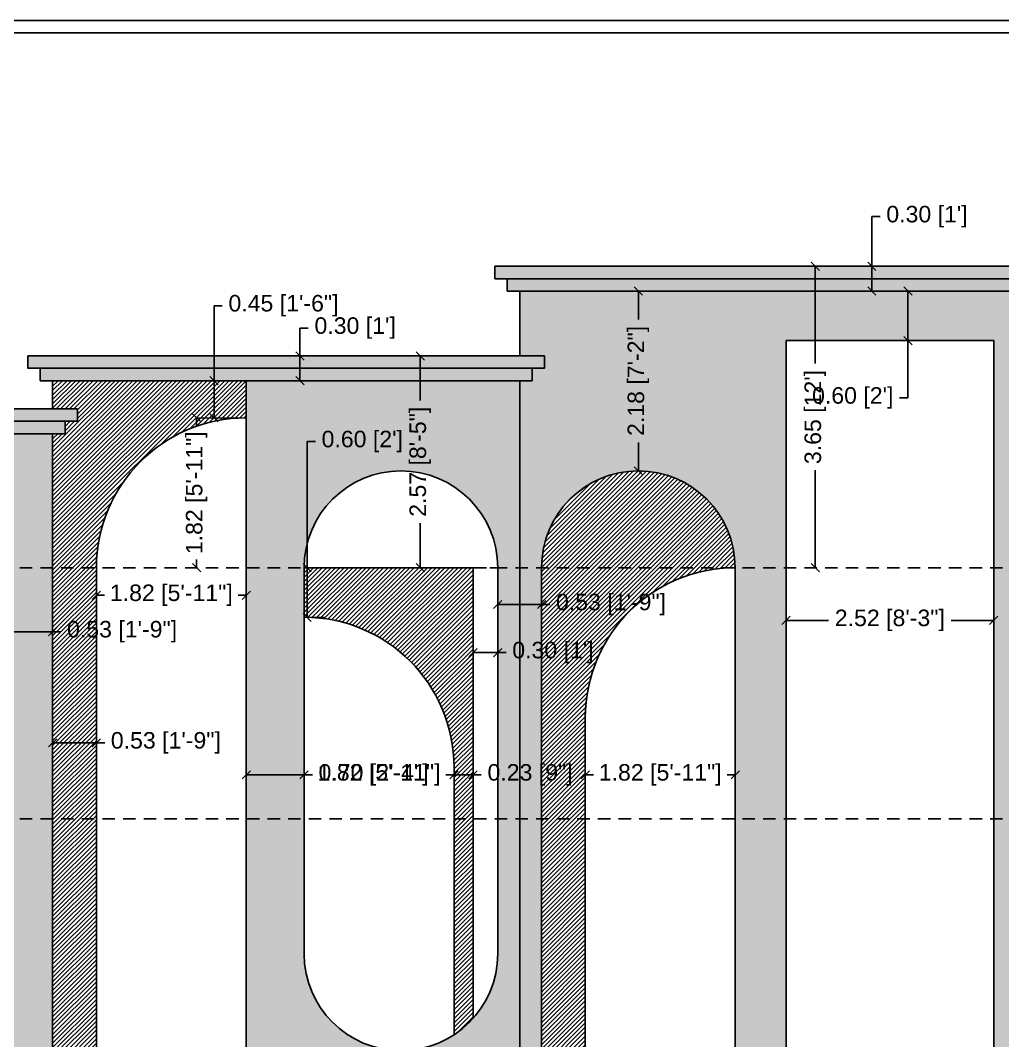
# Model space of a CAD drawing. Header units: metres. Extents: x 0 to 8495, y 0 to 3455.
# Drawn here: x 8267.79 to 8279.69, y 95.35 to 107.71 of the extents above; entities that cross this region are included whole.
import ezdxf

# ---------------------------------------------------------------- set-up
doc = ezdxf.new("R2010")
doc.units = ezdxf.units.M
doc.header["$MEASUREMENT"] = 0
doc.linetypes.add('DASHED', pattern=[0.75, 0.5, -0.25])
doc.layers.get('0').update_dxf_attribs({"lineweight": 18})
doc.layers.add('Columns', color=12, linetype='Continuous', lineweight=25)
doc.styles.add('Annotative', font='arial.ttf')
doc.dimstyles.get("Standard").update_dxf_attribs({"dimtxt": 0.2, "dimasz": 0.1, "dimexe": 0.08, "dimexo": 0.1125, "dimgap": 0.09, "dimtad": 0, "dimtoh": 1, "dimzin": 0, "dimdsep": 46, "dimtxsty": 'Annotative', "dimblk": 'OBLIQUE', "dimcen": 0.09, "dimse1": 1, "dimse2": 1, "dimclrt": 256, "dimadec": 0, "dimazin": 0, "dimtfac": 1, "dimtofl": 0, "dimtmove": 0, "dimatfit": 3, "dimldrblk": 'OBLIQUE', "dimfxl": 1, "dimtolj": 1, "dimtzin": 0, "dimarcsym": 0})

# ---------------------------------------------------------------- blocks, each defined once
blk = doc.blocks.new('_Oblique')
at = {"color": 0, "linetype": 'ByBlock', "lineweight": -2}
blk.add_line((-0.5, -0.5), (0.5, 0.5), dxfattribs=at)
blk = doc.blocks.new('*D275')
at = {"color": 0, "lineweight": -2, "transparency": 16777216}
for p, q in [((8267.654, 100.303), (8268.184, 100.303)), ((8268.184, 100.303), (8268.284, 100.303))]:
    blk.add_line(p, q, dxfattribs=at)
at = {"layer": 'Defpoints', "color": 0, "transparency": 16777216}
for p in [(8267.654, 101.078), (8268.184, 101.078), (8268.184, 100.303)]:
    blk.add_point(p, dxfattribs=at)
at = {"color": 0, "lineweight": -2, "transparency": 16777216, "xscale": 0.1, "yscale": 0.1, "zscale": 0.1, "rotation": 180}
blk.add_blockref('_Oblique', (8267.654, 100.303), dxfattribs=at)
at = {"color": 0, "lineweight": -2, "transparency": 16777216, "xscale": 0.1, "yscale": 0.1, "zscale": 0.1}
blk.add_blockref('_Oblique', (8268.184, 100.303), dxfattribs=at)
at = {"transparency": 16777216, "insert": (8269.025, 100.303), "char_height": 0.2, "attachment_point": 5, "style": 'Annotative'}
blk.add_mtext('\\A1;0.53 [1\'-9"]', dxfattribs=at)
blk = doc.blocks.new('*D297')
at = {"color": 0, "lineweight": -2, "transparency": 16777216}
for p, q in [((8268.184, 98.957), (8268.714, 98.957)), ((8268.714, 98.957), (8268.814, 98.957))]:
    blk.add_line(p, q, dxfattribs=at)
at = {"layer": 'Defpoints', "color": 0, "transparency": 16777216}
for p in [(8268.184, 101.078), (8268.714, 101.078), (8268.714, 98.957)]:
    blk.add_point(p, dxfattribs=at)
at = {"color": 0, "lineweight": -2, "transparency": 16777216, "xscale": 0.1, "yscale": 0.1, "zscale": 0.1, "rotation": 180}
blk.add_blockref('_Oblique', (8268.184, 98.957), dxfattribs=at)
at = {"color": 0, "lineweight": -2, "transparency": 16777216, "xscale": 0.1, "yscale": 0.1, "zscale": 0.1}
blk.add_blockref('_Oblique', (8268.714, 98.957), dxfattribs=at)
at = {"transparency": 16777216, "insert": (8269.555, 98.957), "char_height": 0.2, "attachment_point": 5, "style": 'Annotative'}
blk.add_mtext('\\A1;0.53 [1\'-9"]', dxfattribs=at)
blk = doc.blocks.new('*D298')
at = {"color": 0, "lineweight": -2, "transparency": 16777216}
for p, q in [((8268.714, 100.744), (8268.811, 100.744)), ((8270.529, 100.744), (8270.431, 100.744))]:
    blk.add_line(p, q, dxfattribs=at)
at = {"layer": 'Defpoints', "color": 0, "transparency": 16777216}
for p in [(8268.714, 101.078), (8270.529, 101.078), (8270.529, 100.744)]:
    blk.add_point(p, dxfattribs=at)
at = {"color": 0, "lineweight": -2, "transparency": 16777216, "xscale": 0.1, "yscale": 0.1, "zscale": 0.1, "rotation": 180}
blk.add_blockref('_Oblique', (8268.714, 100.744), dxfattribs=at)
at = {"color": 0, "lineweight": -2, "transparency": 16777216, "xscale": 0.1, "yscale": 0.1, "zscale": 0.1}
blk.add_blockref('_Oblique', (8270.529, 100.744), dxfattribs=at)
at = {"transparency": 16777216, "insert": (8269.621, 100.744), "char_height": 0.2, "attachment_point": 5, "style": 'Annotative'}
blk.add_mtext('\\A1;1.82 [5\'-11"]', dxfattribs=at)
blk = doc.blocks.new('*D299')
at = {"color": 0, "lineweight": -2, "transparency": 16777216}
for p, q in [((8270.138, 103.343), (8270.138, 104.251)), ((8270.138, 104.251), (8270.238, 104.251)), ((8270.138, 102.893), (8270.138, 103.343))]:
    blk.add_line(p, q, dxfattribs=at)
at = {"layer": 'Defpoints', "color": 0, "transparency": 16777216}
for p in [(8270.138, 103.343), (8270.529, 103.343), (8270.529, 102.893)]:
    blk.add_point(p, dxfattribs=at)
at = {"color": 0, "lineweight": -2, "transparency": 16777216, "xscale": 0.1, "yscale": 0.1, "zscale": 0.1}
for p, rotation in [((8270.138, 103.343), 90), ((8270.138, 102.893), 270)]:
    blk.add_blockref('_Oblique', p, dxfattribs=dict(at, rotation=rotation))
at = {"transparency": 16777216, "insert": (8270.979, 104.251), "char_height": 0.2, "attachment_point": 5, "style": 'Annotative'}
blk.add_mtext('\\A1;0.45 [1\'-6"]', dxfattribs=at)
blk = doc.blocks.new('*D300')
at = {"color": 0, "lineweight": -2, "transparency": 16777216}
for p, q in [((8271.179, 103.643), (8271.179, 103.98)), ((8271.179, 103.98), (8271.279, 103.98)), ((8271.179, 103.343), (8271.179, 103.643))]:
    blk.add_line(p, q, dxfattribs=at)
at = {"layer": 'Defpoints', "color": 0, "transparency": 16777216}
for p in [(8271.011, 103.643), (8271.179, 103.643), (8271.011, 103.343)]:
    blk.add_point(p, dxfattribs=at)
at = {"color": 0, "lineweight": -2, "transparency": 16777216, "xscale": 0.1, "yscale": 0.1, "zscale": 0.1}
for p, rotation in [((8271.179, 103.643), 90), ((8271.179, 103.343), 270)]:
    blk.add_blockref('_Oblique', p, dxfattribs=dict(at, rotation=rotation))
at = {"transparency": 16777216, "insert": (8271.847, 103.98), "char_height": 0.2, "attachment_point": 5, "style": 'Annotative'}
blk.add_mtext("\\A1;0.30 [1']", dxfattribs=at)
blk = doc.blocks.new('*D301')
at = {"color": 0, "lineweight": -2, "transparency": 16777216}
for p, q in [((8269.927, 102.893), (8269.927, 102.796)), ((8269.927, 101.078), (8269.927, 101.176))]:
    blk.add_line(p, q, dxfattribs=at)
at = {"layer": 'Defpoints', "color": 0, "transparency": 16777216}
for p in [(8270.529, 102.893), (8269.927, 101.078), (8270.529, 101.078)]:
    blk.add_point(p, dxfattribs=at)
at = {"color": 0, "lineweight": -2, "transparency": 16777216, "xscale": 0.1, "yscale": 0.1, "zscale": 0.1}
for p, rotation in [((8269.927, 102.893), 90), ((8269.927, 101.078), 270)]:
    blk.add_blockref('_Oblique', p, dxfattribs=dict(at, rotation=rotation))
at = {"transparency": 16777216, "insert": (8269.927, 101.986), "char_height": 0.2, "attachment_point": 5, "rotation": 90, "style": 'Annotative'}
blk.add_mtext('\\A1;1.82 [5\'-11"]', dxfattribs=at)
blk = doc.blocks.new('*D302')
at = {"color": 0, "lineweight": -2, "transparency": 16777216}
for p, q in [((8271.266, 101.078), (8271.266, 102.606)), ((8271.266, 102.606), (8271.366, 102.606)), ((8271.266, 100.478), (8271.266, 101.078))]:
    blk.add_line(p, q, dxfattribs=at)
at = {"layer": 'Defpoints', "color": 0, "transparency": 16777216}
for p in [(8271.229, 101.078), (8271.229, 100.478), (8271.266, 100.478)]:
    blk.add_point(p, dxfattribs=at)
at = {"color": 0, "lineweight": -2, "transparency": 16777216, "xscale": 0.1, "yscale": 0.1, "zscale": 0.1}
for p, rotation in [((8271.266, 101.078), 90), ((8271.266, 100.478), 270)]:
    blk.add_blockref('_Oblique', p, dxfattribs=dict(at, rotation=rotation))
at = {"transparency": 16777216, "insert": (8271.933, 102.606), "char_height": 0.2, "attachment_point": 5, "style": 'Annotative'}
blk.add_mtext("\\A1;0.60 [2']", dxfattribs=at)
blk = doc.blocks.new('*D303')
at = {"color": 0, "lineweight": -2, "transparency": 16777216}
for p, q in [((8270.529, 98.569), (8271.229, 98.569)), ((8271.229, 98.569), (8271.329, 98.569))]:
    blk.add_line(p, q, dxfattribs=at)
at = {"layer": 'Defpoints', "color": 0, "transparency": 16777216}
for p in [(8270.529, 100.744), (8271.229, 100.744), (8271.229, 98.569)]:
    blk.add_point(p, dxfattribs=at)
at = {"color": 0, "lineweight": -2, "transparency": 16777216, "xscale": 0.1, "yscale": 0.1, "zscale": 0.1, "rotation": 180}
blk.add_blockref('_Oblique', (8270.529, 98.569), dxfattribs=at)
at = {"color": 0, "lineweight": -2, "transparency": 16777216, "xscale": 0.1, "yscale": 0.1, "zscale": 0.1}
blk.add_blockref('_Oblique', (8271.229, 98.569), dxfattribs=at)
at = {"transparency": 16777216, "insert": (8272.07, 98.569), "char_height": 0.2, "attachment_point": 5, "style": 'Annotative'}
blk.add_mtext('\\A1;0.70 [2\'-4"]', dxfattribs=at)
blk = doc.blocks.new('*D304')
at = {"color": 0, "lineweight": -2, "transparency": 16777216}
for p, q in [((8271.229, 98.569), (8271.326, 98.569)), ((8273.044, 98.569), (8272.946, 98.569))]:
    blk.add_line(p, q, dxfattribs=at)
at = {"layer": 'Defpoints', "color": 0, "transparency": 16777216}
for p in [(8271.229, 99.247), (8273.044, 98.663), (8273.044, 98.569)]:
    blk.add_point(p, dxfattribs=at)
at = {"color": 0, "lineweight": -2, "transparency": 16777216, "xscale": 0.1, "yscale": 0.1, "zscale": 0.1, "rotation": 180}
blk.add_blockref('_Oblique', (8271.229, 98.569), dxfattribs=at)
at = {"color": 0, "lineweight": -2, "transparency": 16777216, "xscale": 0.1, "yscale": 0.1, "zscale": 0.1}
blk.add_blockref('_Oblique', (8273.044, 98.569), dxfattribs=at)
at = {"transparency": 16777216, "insert": (8272.136, 98.569), "char_height": 0.2, "attachment_point": 5, "style": 'Annotative'}
blk.add_mtext('\\A1;1.82 [5\'-11"]', dxfattribs=at)
blk = doc.blocks.new('*D305')
at = {"color": 0, "lineweight": -2, "transparency": 16777216}
for p, q in [((8273.044, 98.569), (8273.274, 98.569)), ((8273.274, 98.569), (8273.374, 98.569))]:
    blk.add_line(p, q, dxfattribs=at)
at = {"layer": 'Defpoints', "color": 0, "transparency": 16777216}
for p in [(8273.044, 98.569), (8273.274, 98.569), (8273.274, 98.569)]:
    blk.add_point(p, dxfattribs=at)
at = {"color": 0, "lineweight": -2, "transparency": 16777216, "xscale": 0.1, "yscale": 0.1, "zscale": 0.1, "rotation": 180}
blk.add_blockref('_Oblique', (8273.044, 98.569), dxfattribs=at)
at = {"color": 0, "lineweight": -2, "transparency": 16777216, "xscale": 0.1, "yscale": 0.1, "zscale": 0.1}
blk.add_blockref('_Oblique', (8273.274, 98.569), dxfattribs=at)
at = {"transparency": 16777216, "insert": (8273.965, 98.569), "char_height": 0.2, "attachment_point": 5, "style": 'Annotative'}
blk.add_mtext('\\A1;0.23 [9"]', dxfattribs=at)
blk = doc.blocks.new('*D306')
at = {"color": 0, "lineweight": -2, "transparency": 16777216}
for p, q in [((8273.274, 100.05), (8273.574, 100.05)), ((8273.574, 100.05), (8273.674, 100.05))]:
    blk.add_line(p, q, dxfattribs=at)
at = {"layer": 'Defpoints', "color": 0, "transparency": 16777216}
for p in [(8273.274, 101.078), (8273.574, 101.078), (8273.574, 100.05)]:
    blk.add_point(p, dxfattribs=at)
at = {"color": 0, "lineweight": -2, "transparency": 16777216, "xscale": 0.1, "yscale": 0.1, "zscale": 0.1, "rotation": 180}
blk.add_blockref('_Oblique', (8273.274, 100.05), dxfattribs=at)
at = {"color": 0, "lineweight": -2, "transparency": 16777216, "xscale": 0.1, "yscale": 0.1, "zscale": 0.1}
blk.add_blockref('_Oblique', (8273.574, 100.05), dxfattribs=at)
at = {"transparency": 16777216, "insert": (8274.242, 100.05), "char_height": 0.2, "attachment_point": 5, "style": 'Annotative'}
blk.add_mtext("\\A1;0.30 [1']", dxfattribs=at)
blk = doc.blocks.new('*D307')
at = {"color": 0, "lineweight": -2, "transparency": 16777216}
for p, q in [((8273.574, 100.632), (8274.104, 100.632)), ((8274.104, 100.632), (8274.204, 100.632))]:
    blk.add_line(p, q, dxfattribs=at)
at = {"layer": 'Defpoints', "color": 0, "transparency": 16777216}
for p in [(8273.574, 101.078), (8274.104, 101.078), (8274.104, 100.632)]:
    blk.add_point(p, dxfattribs=at)
at = {"color": 0, "lineweight": -2, "transparency": 16777216, "xscale": 0.1, "yscale": 0.1, "zscale": 0.1, "rotation": 180}
blk.add_blockref('_Oblique', (8273.574, 100.632), dxfattribs=at)
at = {"color": 0, "lineweight": -2, "transparency": 16777216, "xscale": 0.1, "yscale": 0.1, "zscale": 0.1}
blk.add_blockref('_Oblique', (8274.104, 100.632), dxfattribs=at)
at = {"transparency": 16777216, "insert": (8274.945, 100.632), "char_height": 0.2, "attachment_point": 5, "style": 'Annotative'}
blk.add_mtext('\\A1;0.53 [1\'-9"]', dxfattribs=at)
blk = doc.blocks.new('*D308')
at = {"color": 0, "lineweight": -2, "transparency": 16777216}
for p, q in [((8274.634, 98.569), (8274.731, 98.569)), ((8276.449, 98.569), (8276.351, 98.569))]:
    blk.add_line(p, q, dxfattribs=at)
at = {"layer": 'Defpoints', "color": 0, "transparency": 16777216}
for p in [(8274.634, 99.263), (8276.449, 99.263), (8276.449, 98.569)]:
    blk.add_point(p, dxfattribs=at)
at = {"color": 0, "lineweight": -2, "transparency": 16777216, "xscale": 0.1, "yscale": 0.1, "zscale": 0.1, "rotation": 180}
blk.add_blockref('_Oblique', (8274.634, 98.569), dxfattribs=at)
at = {"color": 0, "lineweight": -2, "transparency": 16777216, "xscale": 0.1, "yscale": 0.1, "zscale": 0.1}
blk.add_blockref('_Oblique', (8276.449, 98.569), dxfattribs=at)
at = {"transparency": 16777216, "insert": (8275.541, 98.569), "char_height": 0.2, "attachment_point": 5, "style": 'Annotative'}
blk.add_mtext('\\A1;1.82 [5\'-11"]', dxfattribs=at)
blk = doc.blocks.new('*D309')
at = {"color": 0, "lineweight": -2, "transparency": 16777216}
for p, q in [((8275.276, 104.428), (8275.276, 104.083)), ((8275.276, 102.251), (8275.276, 102.596))]:
    blk.add_line(p, q, dxfattribs=at)
at = {"layer": 'Defpoints', "color": 0, "transparency": 16777216}
for p in [(8275.276, 104.428), (8275.276, 104.428), (8275.276, 102.251)]:
    blk.add_point(p, dxfattribs=at)
at = {"color": 0, "lineweight": -2, "transparency": 16777216, "xscale": 0.1, "yscale": 0.1, "zscale": 0.1}
for p, rotation in [((8275.276, 104.428), 90), ((8275.276, 102.251), 270)]:
    blk.add_blockref('_Oblique', p, dxfattribs=dict(at, rotation=rotation))
at = {"transparency": 16777216, "insert": (8275.276, 103.34), "char_height": 0.2, "attachment_point": 5, "rotation": 90, "style": 'Annotative'}
blk.add_mtext('\\A1;2.18 [7\'-2"]', dxfattribs=at)
blk = doc.blocks.new('*D310')
at = {"color": 0, "lineweight": -2, "transparency": 16777216}
for p, q in [((8278.54, 104.428), (8278.54, 103.828)), ((8278.54, 103.828), (8278.54, 103.134)), ((8278.54, 103.134), (8278.44, 103.134))]:
    blk.add_line(p, q, dxfattribs=at)
at = {"layer": 'Defpoints', "color": 0, "transparency": 16777216}
for p in [(8278.339, 104.428), (8278.54, 104.428), (8278.321, 103.828)]:
    blk.add_point(p, dxfattribs=at)
at = {"color": 0, "lineweight": -2, "transparency": 16777216, "xscale": 0.1, "yscale": 0.1, "zscale": 0.1}
for p, rotation in [((8278.54, 104.428), 90), ((8278.54, 103.828), 270)]:
    blk.add_blockref('_Oblique', p, dxfattribs=dict(at, rotation=rotation))
at = {"transparency": 16777216, "insert": (8277.872, 103.134), "char_height": 0.2, "attachment_point": 5, "style": 'Annotative'}
blk.add_mtext("\\A1;0.60 [2']", dxfattribs=at)
blk = doc.blocks.new('*D311')
at = {"color": 0, "lineweight": -2, "transparency": 16777216}
for p, q in [((8277.418, 104.728), (8277.418, 103.549)), ((8277.418, 101.078), (8277.418, 102.258))]:
    blk.add_line(p, q, dxfattribs=at)
at = {"layer": 'Defpoints', "color": 0, "transparency": 16777216}
for p in [(8273.864, 104.728), (8273.839, 101.078), (8277.418, 101.078)]:
    blk.add_point(p, dxfattribs=at)
at = {"color": 0, "lineweight": -2, "transparency": 16777216, "xscale": 0.1, "yscale": 0.1, "zscale": 0.1}
for p, rotation in [((8277.418, 104.728), 90), ((8277.418, 101.078), 270)]:
    blk.add_blockref('_Oblique', p, dxfattribs=dict(at, rotation=rotation))
at = {"transparency": 16777216, "insert": (8277.418, 102.903), "char_height": 0.2, "attachment_point": 5, "rotation": 90, "style": 'Annotative'}
blk.add_mtext("\\A1;3.65 [12']", dxfattribs=at)
blk = doc.blocks.new('*D312')
at = {"color": 0, "lineweight": -2, "transparency": 16777216}
for p, q in [((8278.103, 104.728), (8278.103, 105.33)), ((8278.103, 105.33), (8278.203, 105.33)), ((8278.103, 104.428), (8278.103, 104.728))]:
    blk.add_line(p, q, dxfattribs=at)
at = {"layer": 'Defpoints', "color": 0, "transparency": 16777216}
for p in [(8277.418, 104.728), (8278.103, 104.728), (8277.418, 104.428)]:
    blk.add_point(p, dxfattribs=at)
at = {"color": 0, "lineweight": -2, "transparency": 16777216, "xscale": 0.1, "yscale": 0.1, "zscale": 0.1}
for p, rotation in [((8278.103, 104.728), 90), ((8278.103, 104.428), 270)]:
    blk.add_blockref('_Oblique', p, dxfattribs=dict(at, rotation=rotation))
at = {"transparency": 16777216, "insert": (8278.771, 105.33), "char_height": 0.2, "attachment_point": 5, "style": 'Annotative'}
blk.add_mtext("\\A1;0.30 [1']", dxfattribs=at)
blk = doc.blocks.new('*D313')
at = {"color": 0, "lineweight": -2, "transparency": 16777216}
for p, q in [((8277.064, 100.44), (8277.578, 100.44)), ((8279.579, 100.44), (8279.065, 100.44))]:
    blk.add_line(p, q, dxfattribs=at)
at = {"layer": 'Defpoints', "color": 0, "transparency": 16777216}
for p in [(8277.064, 103.828), (8279.579, 103.828), (8279.579, 100.44)]:
    blk.add_point(p, dxfattribs=at)
at = {"color": 0, "lineweight": -2, "transparency": 16777216, "xscale": 0.1, "yscale": 0.1, "zscale": 0.1, "rotation": 180}
blk.add_blockref('_Oblique', (8277.064, 100.44), dxfattribs=at)
at = {"color": 0, "lineweight": -2, "transparency": 16777216, "xscale": 0.1, "yscale": 0.1, "zscale": 0.1}
blk.add_blockref('_Oblique', (8279.579, 100.44), dxfattribs=at)
at = {"transparency": 16777216, "insert": (8278.321, 100.44), "char_height": 0.2, "attachment_point": 5, "style": 'Annotative'}
blk.add_mtext('\\A1;2.52 [8\'-3"]', dxfattribs=at)
blk = doc.blocks.new('*D316')
at = {"color": 0, "lineweight": -2, "transparency": 16777216}
for p, q in [((8272.635, 103.643), (8272.635, 103.104)), ((8272.635, 101.078), (8272.635, 101.617))]:
    blk.add_line(p, q, dxfattribs=at)
at = {"layer": 'Defpoints', "color": 0, "transparency": 16777216}
for p in [(8268.223, 103.643), (8268.223, 101.078), (8272.635, 101.078)]:
    blk.add_point(p, dxfattribs=at)
at = {"color": 0, "lineweight": -2, "transparency": 16777216, "xscale": 0.1, "yscale": 0.1, "zscale": 0.1}
for p, rotation in [((8272.635, 103.643), 90), ((8272.635, 101.078), 270)]:
    blk.add_blockref('_Oblique', p, dxfattribs=dict(at, rotation=rotation))
at = {"transparency": 16777216, "insert": (8272.635, 102.361), "char_height": 0.2, "attachment_point": 5, "rotation": 90, "style": 'Annotative'}
blk.add_mtext('\\A1;2.57 [8\'-5"]', dxfattribs=at)

msp = doc.modelspace()

# ---------------------------------------------------------------- hatches: boundary and pattern name
h = msp.add_hatch()
h.set_pattern_fill('DOTS', color=252)
h.paths.add_polyline_path([(8286.159, 101.078), (8285.459, 101.078), (8285.459, 98.038), (8286.159, 98.038)])
h.paths.add_polyline_path([(8286.159, 103.343), (8282.839, 103.343), (8282.839, 101.078), (8283.114, 101.078, -1), (8285.459, 101.078), (8286.159, 101.078)])
h.paths.add_polyline_path([(8283.114, 101.078), (8282.839, 101.078), (8282.839, 98.038), (8283.114, 98.038)])
h.paths.add_polyline_path([(8283.114, 98.038), (8282.839, 98.038), (8282.839, 94.998), (8286.159, 94.998), (8286.159, 98.038), (8285.459, 98.038), (8285.459, 96.401, -1), (8283.114, 96.401)])
h.paths.add_polyline_path([(8285.844, 94.998), (8282.839, 94.998), (8282.839, 91.958), (8283.114, 91.958), (8283.114, 93.226, -1), (8285.459, 93.226), (8285.459, 91.958), (8285.844, 91.958)])
h.paths.add_polyline_path([(8288.575, 93.226), (8288.575, 91.958), (8289.105, 91.958), (8289.105, 94.998), (8285.844, 94.998), (8285.844, 91.958), (8286.23, 91.958), (8286.23, 93.226, -1)])
h.paths.add_polyline_path([(8286.23, 91.958), (8285.844, 91.958), (8285.844, 89.218), (8286.23, 89.218)])
h.paths.add_polyline_path([(8285.844, 91.958), (8285.459, 91.958), (8285.459, 89.218), (8285.844, 89.218)])
h.paths.add_polyline_path([(8283.114, 91.958), (8282.839, 91.958), (8282.839, 89.218), (8283.114, 89.218)])
h.paths.add_polyline_path([(8289.105, 91.958), (8288.575, 91.958), (8288.575, 89.218), (8289.105, 89.218)])
h.paths.add_polyline_path([(8282.839, 91.958), (8282.539, 91.958), (8282.539, 90.391, -0.414214), (8281.366, 89.218), (8282.839, 89.218)])
h.paths.add_polyline_path([(8280.194, 90.391), (8280.194, 91.958), (8279.579, 91.958), (8279.579, 89.218), (8281.366, 89.218, -0.414214)])
h.paths.add_polyline_path([(8280.194, 94.998), (8279.579, 94.998), (8279.579, 91.958), (8280.194, 91.958)])
h.paths.add_polyline_path([(8280.194, 98.038), (8279.579, 98.038), (8279.579, 94.998), (8280.194, 94.998)])
h.paths.add_polyline_path([(8280.194, 101.078), (8279.579, 101.078), (8279.579, 98.038), (8280.194, 98.038)])
h.paths.add_polyline_path([(8282.539, 101.078), (8282.839, 101.078), (8282.839, 103.343), (8282.689, 103.343), (8282.689, 103.493), (8282.539, 103.493), (8282.539, 103.643), (8282.839, 103.643), (8282.839, 104.428), (8273.839, 104.428), (8273.839, 103.643), (8274.139, 103.643), (8274.139, 103.493), (8273.989, 103.493), (8273.989, 103.343), (8273.839, 103.343), (8273.839, 101.078), (8274.104, 101.078, -1), (8276.449, 101.078), (8277.064, 101.078), (8277.064, 103.828), (8279.579, 103.828), (8279.579, 101.078), (8280.194, 101.078, -1)])
h.paths.add_polyline_path([(8282.839, 101.078), (8282.539, 101.078), (8282.539, 98.038), (8282.839, 98.038)])
h.paths.add_polyline_path([(8282.839, 98.038), (8282.539, 98.038), (8282.539, 94.998), (8282.839, 94.998)])
h.paths.add_polyline_path([(8282.839, 94.998), (8282.539, 94.998), (8282.539, 91.958), (8282.839, 91.958)])
h.paths.add_polyline_path([(8283.323, 102.583), (8284.759, 102.583), (8284.759, 102.995), (8283.323, 102.995)], flags=24)
h.paths.add_polyline_path([(8283.623, 94.517), (8285.059, 94.517), (8285.059, 94.929), (8283.623, 94.929)], flags=24)
h.paths.add_polyline_path([(8286.688, 94.539), (8288.124, 94.539), (8288.124, 94.951), (8286.688, 94.951)], flags=24)
h.paths.add_polyline_path([(8280.178, 102.979), (8281.614, 102.979), (8281.614, 103.391), (8280.178, 103.391)], flags=24)
h = msp.add_hatch()
h.set_pattern_fill('ANSI31', color=33, scale=0.3)
h.paths.add_polyline_path([(8273.274, 101.078), (8271.229, 101.078), (8271.229, 100.478, -0.414214), (8273.044, 98.663), (8273.044, 98.038), (8273.274, 98.038)])
h.paths.add_polyline_path([(8273.274, 98.038), (8273.044, 98.038), (8273.044, 95.42, 0.064916), (8273.274, 95.618)])
h.paths.add_polyline_path([(8273.574, 91.958), (8271.529, 91.958), (8271.529, 89.218), (8271.759, 89.218), (8271.759, 89.543, -0.414214), (8273.574, 91.358)])
h.paths.add_polyline_path([(8267.654, 91.958), (8264.959, 91.958), (8264.959, 89.218), (8265.839, 89.218), (8265.839, 89.543, -0.414214), (8267.654, 91.358)])
h.paths.add_polyline_path([(8267.654, 94.998), (8264.959, 94.998), (8264.959, 91.958), (8265.224, 91.958), (8265.224, 94.398, -0.414214), (8267.039, 92.583), (8267.039, 91.958), (8267.654, 91.958)])
h.paths.add_polyline_path([(8264.394, 91.958), (8262.349, 91.958), (8262.349, 91.358, -0.414214), (8264.164, 89.543), (8264.164, 89.218), (8264.394, 89.218)])
h.paths.add_polyline_path([(8261.819, 103.208, -0.414214), (8263.634, 101.393), (8263.634, 101.378), (8264.959, 101.378), (8264.959, 102.701), (8264.809, 102.701), (8264.809, 102.851), (8264.659, 102.851), (8264.659, 103.001), (8264.959, 103.001), (8264.959, 103.808), (8258.889, 103.808), (8258.889, 101.078), (8260.004, 101.078), (8260.004, 101.393, -0.414214)])
h.paths.add_polyline_path([(8260.004, 101.078), (8258.889, 101.078), (8258.889, 98.338), (8260.004, 98.338)])
h.paths.add_polyline_path([(8270.529, 102.893), (8270.529, 103.343), (8268.184, 103.343), (8268.184, 103.001), (8268.484, 103.001), (8268.484, 102.851), (8268.334, 102.851), (8268.334, 102.701), (8268.184, 102.701), (8268.184, 101.078), (8268.714, 101.078, -0.414214)])
h.paths.add_polyline_path([(8268.714, 101.078), (8268.184, 101.078), (8268.184, 98.038), (8268.714, 98.038)])
h.paths.add_polyline_path([(8268.714, 98.038), (8268.184, 98.038), (8268.184, 94.998), (8268.714, 94.998)])
h = msp.add_hatch()
h.set_pattern_fill('DOTS', color=252)
h.paths.add_polyline_path([(8264.959, 101.078), (8262.084, 101.078), (8262.084, 98.338), (8262.349, 98.338), (8262.349, 99.306, -1), (8264.694, 99.306), (8264.694, 98.038), (8264.959, 98.038)])
h.paths.add_polyline_path([(8262.084, 101.078), (8261.819, 101.078), (8261.819, 98.338), (8262.084, 98.338)])
h.paths.add_polyline_path([(8262.349, 98.038), (8262.084, 98.038), (8262.084, 94.998), (8264.959, 94.998), (8264.959, 98.038), (8264.694, 98.038), (8264.694, 96.401, -1), (8262.349, 96.401)])
h.paths.add_polyline_path([(8265.309, 101.078), (8264.959, 101.078), (8264.959, 98.038), (8265.309, 98.038)])
h.paths.add_polyline_path([(8265.309, 98.038), (8264.959, 98.038), (8264.959, 94.998), (8268.184, 94.998), (8268.184, 98.038), (8267.654, 98.038), (8267.654, 96.401, -1), (8265.309, 96.401)])
h.paths.add_polyline_path([(8268.184, 101.078), (8267.654, 101.078), (8267.654, 98.038), (8268.184, 98.038)])
h.paths.add_polyline_path([(8268.184, 102.701), (8264.959, 102.701), (8264.959, 101.378), (8265.259, 101.378), (8265.259, 101.228), (8265.109, 101.228), (8265.109, 101.078), (8265.309, 101.078, -1), (8267.654, 101.078), (8268.184, 101.078)])
h.paths.add_polyline_path([(8262.084, 98.038), (8258.889, 98.038), (8258.889, 94.998), (8259.314, 94.998), (8259.314, 96.266, -1), (8261.659, 96.266), (8261.659, 94.998), (8262.084, 94.998)])
h.paths.add_polyline_path([(8262.084, 94.998), (8261.659, 94.998), (8261.659, 93.361, -1), (8259.314, 93.361), (8259.314, 94.998), (8258.889, 94.998), (8258.889, 91.958), (8262.084, 91.958), (8262.084, 93.497)])
h.paths.add_polyline_path([(8264.959, 94.998), (8262.084, 94.998), (8262.084, 93.497), (8262.084, 91.958), (8262.349, 91.958), (8262.349, 93.226, -1), (8264.694, 93.226), (8264.694, 91.958), (8264.959, 91.958)])
h.paths.add_polyline_path([(8262.084, 91.958), (8258.889, 91.958), (8258.889, 89.218), (8259.314, 89.218), (8259.314, 90.186, -1), (8261.659, 90.186), (8261.659, 89.218), (8262.084, 89.218)])
h.paths.add_polyline_path([(8262.349, 91.958), (8262.084, 91.958), (8262.084, 89.218), (8262.349, 89.218)])
h.paths.add_polyline_path([(8264.959, 91.958), (8264.694, 91.958), (8264.694, 89.218), (8264.959, 89.218)])
h.paths.add_polyline_path([(8268.184, 93.226, -1), (8270.529, 93.226), (8270.529, 91.958), (8270.879, 91.958), (8270.879, 94.998), (8267.654, 94.998), (8267.654, 91.958), (8268.184, 91.958)])
h.paths.add_polyline_path([(8268.184, 91.958), (8267.654, 91.958), (8267.654, 91.358), (8267.654, 89.218), (8268.184, 89.218)])
h.paths.add_polyline_path([(8270.879, 91.958), (8270.529, 91.958), (8270.529, 89.218), (8270.879, 89.218)])
h.paths.add_polyline_path([(8271.229, 91.958), (8270.879, 91.958), (8270.879, 89.218), (8271.229, 89.218)])
h.paths.add_polyline_path([(8273.574, 93.226), (8273.574, 91.958), (8273.839, 91.958), (8273.839, 94.998), (8270.879, 94.998), (8270.879, 91.958), (8271.229, 91.958), (8271.229, 93.226, -1)])
h.paths.add_polyline_path([(8273.839, 91.958), (8273.574, 91.958), (8273.574, 91.358), (8273.574, 89.218), (8273.839, 89.218)])
h.paths.add_polyline_path([(8271.229, 96.401), (8271.229, 98.038), (8270.529, 98.038), (8270.529, 94.998), (8270.879, 94.998), (8273.839, 94.998), (8273.839, 98.038), (8273.574, 98.038), (8273.574, 96.401, -1)])
h.paths.add_polyline_path([(8271.229, 101.078), (8270.529, 101.078), (8270.529, 98.038), (8271.229, 98.038)])
h.paths.add_polyline_path([(8273.574, 101.078), (8273.839, 101.078), (8273.839, 103.343), (8270.529, 103.343), (8270.529, 101.078), (8271.229, 101.078, -1)])
h.paths.add_polyline_path([(8273.839, 101.078), (8273.574, 101.078), (8273.574, 98.038), (8273.839, 98.038)])
h.paths.add_polyline_path([(8273.402, 98.362), (8274.046, 98.362), (8274.046, 98.774), (8273.402, 98.774)], flags=9)
h.paths.add_polyline_path([(8273.702, 99.843), (8274.346, 99.843), (8274.346, 100.255), (8273.702, 100.255)], flags=9)
h = msp.add_hatch()
h.set_pattern_fill('ANSI31', color=33, scale=0.3)
h.paths.add_polyline_path([(8274.104, 101.078), (8276.424, 101.078, -0.003343), (8276.449, 101.078, 0.999931)])
h.paths.add_polyline_path([(8276.424, 101.078), (8274.104, 101.078), (8274.104, 98.038), (8274.634, 98.038), (8274.634, 99.263, -0.410302)])
h.paths.add_polyline_path([(8274.634, 98.038), (8274.104, 98.038), (8274.104, 94.998), (8274.634, 94.998)])
h.paths.add_polyline_path([(8274.634, 94.998), (8274.104, 94.998), (8274.104, 91.958), (8274.634, 91.958)])
h.paths.add_polyline_path([(8274.634, 91.958), (8274.104, 91.958), (8274.104, 90.391, 0.252908), (8274.634, 89.41)])
h = msp.add_hatch()
h.set_pattern_fill('DOTS', color=252)
h.paths.add_polyline_path([(8274.104, 101.078), (8273.839, 101.078), (8273.839, 98.038), (8274.104, 98.038)])
h.paths.add_polyline_path([(8274.104, 98.038), (8273.839, 98.038), (8273.839, 94.998), (8274.104, 94.998)])
h.paths.add_polyline_path([(8274.104, 94.998), (8273.839, 94.998), (8273.839, 91.958), (8274.104, 91.958)])
h.paths.add_polyline_path([(8274.104, 91.958), (8273.839, 91.958), (8273.839, 89.218), (8275.276, 89.218, -0.414214), (8274.104, 90.391)])
h.paths.add_polyline_path([(8277.064, 91.958), (8276.449, 91.958), (8276.449, 90.391, -0.414214), (8275.276, 89.218), (8277.064, 89.218)])
h.paths.add_polyline_path([(8277.064, 94.998), (8276.449, 94.998), (8276.449, 91.958), (8277.064, 91.958)])
h.paths.add_polyline_path([(8277.064, 98.038), (8276.449, 98.038), (8276.449, 94.998), (8277.064, 94.998)])
h.paths.add_polyline_path([(8277.064, 101.078), (8276.449, 101.078), (8276.449, 98.038), (8277.064, 98.038)])
at = {"layer": 'Columns'}
h = msp.add_hatch(color=116, dxfattribs=at)
h.dxf.hatch_style = 1
h.paths.add_polyline_path([(8265.259, 104.108), (8264.959, 104.108), (8256.059, 104.108), (8256.059, 103.958), (8256.209, 103.958), (8265.109, 103.958), (8265.259, 103.958)])
h.paths.add_polyline_path([(8265.109, 103.958), (8256.209, 103.958), (8256.209, 103.808), (8256.359, 103.808), (8265.109, 103.808)])
h.paths.add_polyline_path([(8265.259, 101.378), (8264.959, 101.378), (8261.519, 101.378), (8261.519, 101.228), (8265.109, 101.228), (8265.259, 101.228)])
h.paths.add_polyline_path([(8265.109, 101.228), (8261.669, 101.228), (8261.669, 101.078), (8265.109, 101.078)])
h.paths.add_polyline_path([(8268.334, 102.851), (8264.809, 102.851), (8264.809, 102.701), (8268.334, 102.701)])
h.paths.add_polyline_path([(8268.484, 103.001), (8268.184, 103.001), (8264.659, 103.001), (8264.659, 102.851), (8264.809, 102.851), (8268.334, 102.851), (8268.484, 102.851)])
h.paths.add_polyline_path([(8274.139, 103.643), (8273.839, 103.643), (8267.884, 103.643), (8267.884, 103.493), (8268.034, 103.493), (8273.989, 103.493), (8274.139, 103.493)])
h.paths.add_polyline_path([(8273.989, 103.493), (8268.034, 103.493), (8268.034, 103.343), (8268.184, 103.343), (8273.989, 103.343)])
h.paths.add_polyline_path([(8262.384, 98.338), (8262.084, 98.338), (8258.589, 98.338), (8258.589, 98.188), (8262.234, 98.188), (8262.384, 98.188)])
h.paths.add_polyline_path([(8262.234, 98.188), (8258.739, 98.188), (8258.739, 98.038), (8262.234, 98.038)])
h.paths.add_polyline_path([(8283.139, 104.728), (8282.839, 104.728), (8273.539, 104.728), (8273.539, 104.578), (8273.689, 104.578), (8282.989, 104.578), (8283.139, 104.578)])
h.paths.add_polyline_path([(8282.989, 104.578), (8273.689, 104.578), (8273.689, 104.428), (8273.839, 104.428), (8282.989, 104.428)])
h.paths.add_polyline_path([(8288.875, 103.643), (8282.92, 103.643), (8282.539, 103.643), (8282.539, 103.493), (8282.77, 103.493), (8288.725, 103.493), (8288.875, 103.493)])
h.paths.add_polyline_path([(8288.725, 103.493), (8282.77, 103.493), (8282.689, 103.493), (8282.689, 103.343), (8288.725, 103.343)])
h.paths.add_polyline_path([(8292.1, 103.001), (8291.8, 103.001), (8288.275, 103.001), (8288.275, 102.851), (8288.425, 102.851), (8291.95, 102.851), (8292.1, 102.851)])
h.paths.add_polyline_path([(8291.95, 102.851), (8288.425, 102.851), (8288.425, 102.701), (8291.95, 102.701)])
h.paths.add_polyline_path([(8300.7, 104.108), (8300.4, 104.108), (8291.5, 104.108), (8291.5, 103.958), (8291.65, 103.958), (8300.55, 103.958), (8300.7, 103.958)])
h.paths.add_polyline_path([(8300.55, 103.958), (8291.65, 103.958), (8291.65, 103.808), (8291.8, 103.808), (8300.55, 103.808)])
h.paths.add_polyline_path([(8295.24, 101.378), (8294.94, 101.378), (8291.5, 101.378), (8291.5, 101.228), (8295.09, 101.228), (8295.24, 101.228)])
h.paths.add_polyline_path([(8295.09, 101.228), (8291.65, 101.228), (8291.65, 101.078), (8295.09, 101.078)])
h.paths.add_polyline_path([(8298.02, 98.188), (8294.525, 98.188), (8294.525, 98.038), (8298.02, 98.038)])
h.paths.add_polyline_path([(8298.17, 98.338), (8297.87, 98.338), (8294.375, 98.338), (8294.375, 98.188), (8298.02, 98.188), (8298.17, 98.188)])

# ---------------------------------------------------------------- linework, layer by layer
at = {"color": 1}
for p, q in [((8273.839, 104.428), (8273.839, 103.643)), ((8277.064, 89.218), (8277.064, 103.828)), ((8277.064, 103.828), (8279.579, 103.828)), ((8279.579, 103.828), (8279.579, 89.218)), ((8270.529, 94.998), (8270.529, 103.343)), ((8273.839, 103.343), (8273.839, 101.078)), ((8273.839, 101.078), (8273.839, 89.218))]:
    msp.add_line(p, q, dxfattribs=at)
for p, q in [((8269.927, 102.893), (8270.529, 102.893)), ((8271.229, 100.478), (8271.484, 100.478))]:
    msp.add_line(p, q)
at = {"layer": 'Columns', "color": 116}
for p, q in [((8273.539, 104.578), (8273.539, 104.728)), ((8273.539, 104.728), (8282.839, 104.728)), ((8273.689, 104.578), (8273.539, 104.578)), ((8273.689, 104.428), (8273.689, 104.578)), ((8273.689, 104.578), (8282.989, 104.578)), ((8273.839, 104.428), (8273.689, 104.428)), ((8282.989, 104.428), (8273.839, 104.428)), ((8267.884, 103.493), (8267.884, 103.643)), ((8267.884, 103.643), (8273.839, 103.643)), ((8273.839, 103.643), (8274.139, 103.643)), ((8274.139, 103.643), (8274.139, 103.493)), ((8268.034, 103.493), (8267.884, 103.493)), ((8268.034, 103.343), (8268.034, 103.493)), ((8268.034, 103.493), (8273.989, 103.493)), ((8274.139, 103.493), (8273.989, 103.493)), ((8273.989, 103.493), (8273.989, 103.343)), ((8268.184, 103.343), (8268.034, 103.343)), ((8273.989, 103.343), (8268.184, 103.343)), ((8264.659, 103.001), (8268.184, 103.001)), ((8268.184, 103.001), (8268.484, 103.001)), ((8268.484, 103.001), (8268.484, 102.851)), ((8264.809, 102.851), (8268.334, 102.851)), ((8268.484, 102.851), (8268.334, 102.851)), ((8268.334, 102.851), (8268.334, 102.701)), ((8268.334, 102.701), (8264.809, 102.701))]:
    msp.add_line(p, q, dxfattribs=at)
at = {"layer": 'Columns', "color": 251}
for p, q in [((8273.839, 104.428), (8279.579, 104.428)), ((8273.839, 103.643), (8273.839, 104.428)), ((8282.839, 104.428), (8279.579, 104.428)), ((8277.064, 89.218), (8277.064, 103.828)), ((8277.064, 103.828), (8279.579, 103.828)), ((8279.579, 89.218), (8279.579, 103.828)), ((8270.529, 94.998), (8270.529, 103.343)), ((8273.839, 103.343), (8270.529, 103.343)), ((8273.839, 89.218), (8273.839, 103.343)), ((8268.184, 102.701), (8264.959, 102.701)), ((8268.184, 95.228), (8268.184, 102.551))]:
    msp.add_line(p, q, dxfattribs=at)
at = {"layer": 'Columns', "color": 47, "true_color": 0x866a46}
for p, q in [((8268.184, 103.343), (8270.529, 103.343)), ((8268.184, 103.001), (8268.184, 103.343)), ((8268.184, 94.998), (8268.184, 102.701)), ((8268.714, 101.078), (8268.714, 94.998)), ((8271.229, 101.078), (8273.274, 101.078)), ((8271.229, 101.078), (8271.229, 100.478)), ((8273.274, 95.618), (8273.274, 101.078)), ((8274.634, 99.263), (8274.634, 89.41)), ((8273.044, 95.42), (8273.044, 98.663))]:
    msp.add_line(p, q, dxfattribs=at)
at = {"layer": 'Columns', "color": 6, "linetype": 'DASHED', "ltscale": 0.3}
for p, q in [((8255.787, 101.078), (8301.815, 101.078)), ((8255.787, 98.038), (8301.815, 98.038))]:
    msp.add_line(p, q, dxfattribs=at)
at = {"layer": 'Columns', "color": 251, "linetype": 'DASHED', "ltscale": 0.3}
msp.add_line((8271.229, 101.078), (8273.574, 101.078), dxfattribs=at)
at = {"layer": 'Columns', "color": 1}
for p, q in [((8271.229, 101.078), (8271.229, 96.401)), ((8273.574, 96.401), (8273.574, 101.078)), ((8274.104, 90.391), (8274.104, 101.078)), ((8276.449, 90.391), (8276.449, 101.078))]:
    msp.add_line(p, q, dxfattribs=at)
at = {"layer": 'Columns', "color": 250}
for points in [[(8251.768, 107.706), (8306.392, 107.706), (8306.392, 75.721), (8251.768, 75.721)], [(8251.918, 107.556), (8306.242, 107.556), (8306.242, 75.871), (8251.918, 75.871)]]:
    msp.add_lwpolyline(points, close=True, dxfattribs=at)
at = {"layer": 'Columns', "color": 1}
for points in [[(8273.539, 104.728), (8283.139, 104.728), (8283.139, 104.578), (8273.539, 104.578)], [(8273.689, 104.578), (8282.989, 104.578), (8282.989, 104.428), (8273.689, 104.428)], [(8267.884, 103.643), (8274.139, 103.643), (8274.139, 103.493), (8267.884, 103.493)], [(8268.034, 103.493), (8273.989, 103.493), (8273.989, 103.343), (8268.034, 103.343)], [(8264.659, 103.001), (8268.484, 103.001), (8268.484, 102.851), (8264.659, 102.851)], [(8268.334, 102.851), (8264.809, 102.851), (8264.809, 102.701), (8268.334, 102.701)]]:
    msp.add_lwpolyline(points, close=True, dxfattribs=at)
at = {"layer": 'Columns', "color": 47, "true_color": 0x866a46}
for centre, start, end in [((8270.529, 101.078), 90, 180), ((8276.449, 99.263), 90, 180), ((8271.229, 98.663), 0, 90)]:
    msp.add_arc(centre, 1.815, start, end, dxfattribs=at)
at = {"layer": 'Columns', "color": 1}
for centre, start, end in [((8272.401, 101.078), 0, 180), ((8275.276, 101.078), 0, 180), ((8272.401, 96.401), 180, 0)]:
    msp.add_arc(centre, 1.172, start, end, dxfattribs=at)

# ---------------------------------------------------------------- dimensions: what is measured, and where the dimension line sits
for base, p1, p2, picture, middle in [((8278.103, 104.728), (8277.418, 104.428), (8277.418, 104.728), '*D312', (8278.771, 105.33)), ((8270.138, 103.343), (8270.529, 102.893), (8270.529, 103.343), '*D299', (8270.979, 104.251)), ((8278.54, 104.428), (8278.321, 103.828), (8278.339, 104.428), '*D310', (8277.872, 103.134)), ((8271.179, 103.643), (8271.011, 103.343), (8271.011, 103.643), '*D300', (8271.847, 103.98)), ((8271.266, 100.478), (8271.229, 101.078), (8271.229, 100.478), '*D302', (8271.933, 102.606))]:
    dim = msp.add_linear_dim(base=base, p1=p1, p2=p2, angle=90, dimstyle='Standard')
    dim.commit()
    dim.dimension.update_dxf_attribs({"geometry": picture, "text_midpoint": middle, "dimtype": 160})
for base, p1, p2, picture, middle in [((8277.418, 101.078), (8273.864, 104.728), (8273.839, 101.078), '*D311', (8277.418, 102.903)), ((8275.276, 104.428), (8275.276, 102.251), (8275.276, 104.428), '*D309', (8275.276, 103.34)), ((8272.635042942, 101.078315674), (8268.222773208, 103.643315674), (8268.222773208, 101.078315674), '*D316', (8272.635042942, 102.360815674)), ((8269.927221719, 101.078315674), (8270.528760207, 102.893315674), (8270.528760207, 101.078315674), '*D301', (8269.927221719, 101.985815674))]:
    dim = msp.add_linear_dim(base=base, p1=p1, p2=p2, angle=90, dimstyle='Standard')
    dim.commit()
    dim.dimension.update_dxf_attribs({"geometry": picture, "text_midpoint": middle})
for base, p1, p2, picture, middle in [((8279.578760207, 100.440109338), (8277.063760207, 103.828315674), (8279.578760207, 103.828315674), '*D313', (8278.321260207, 100.440109338)), ((8268.184, 100.303), (8267.654, 101.078), (8268.184, 101.078), '*D275', (8269.025, 100.303)), ((8268.714, 98.957), (8268.184, 101.078), (8268.714, 101.078), '*D297', (8269.555, 98.957)), ((8270.528760207, 100.74408387), (8268.713760207, 101.078315674), (8270.528760207, 101.078315674), '*D298', (8269.621260207, 100.74408387)), ((8273.574, 100.05), (8273.274, 101.078), (8273.574, 101.078), '*D306', (8274.242, 100.05)), ((8274.104, 100.632), (8273.574, 101.078), (8274.104, 101.078), '*D307', (8274.945, 100.632)), ((8271.229, 98.569), (8270.529, 100.744), (8271.229, 100.744), '*D303', (8272.07, 98.569)), ((8273.043760207, 98.569183054), (8271.228760207, 99.246906638), (8273.043760207, 98.663315674), '*D304', (8272.136260207, 98.569183054)), ((8276.448760207, 98.569183054), (8274.633760207, 99.263477978), (8276.448760207, 99.263477978), '*D308', (8275.541260207, 98.569183054)), ((8273.274, 98.569), (8273.044, 98.569), (8273.274, 98.569), '*D305', (8273.965, 98.569))]:
    dim = msp.add_linear_dim(base=base, p1=p1, p2=p2, dimstyle='Standard')
    dim.commit()
    dim.dimension.update_dxf_attribs({"geometry": picture, "text_midpoint": middle})

doc.saveas('drawing.dxf')
